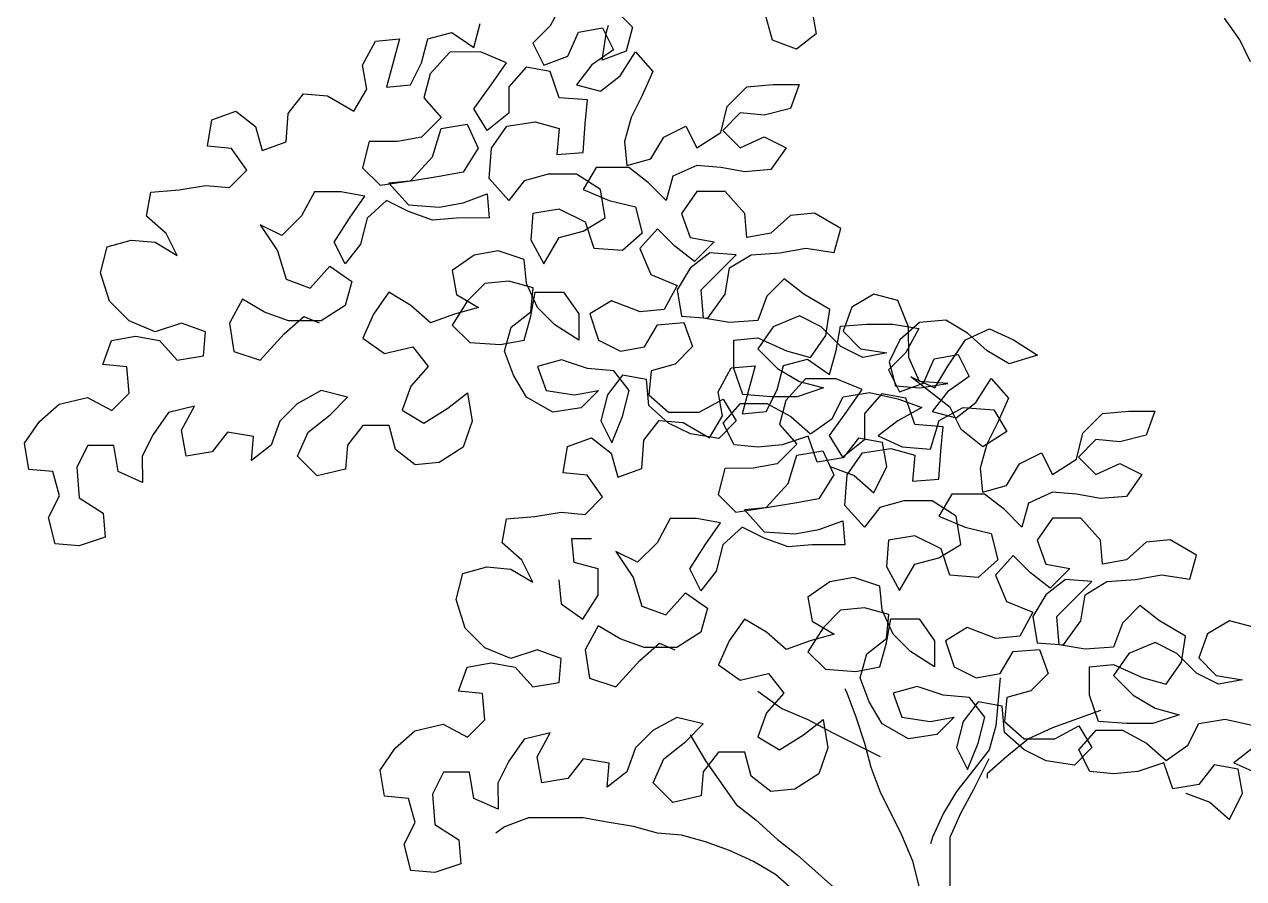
# Model space of a CAD drawing. Header units: millimetres. Extents: x 2810.5 to 2848.4, y 1624.4 to 1676.1.
# Drawn here: x 2840.074 to 2841.892, y 1640.386 to 1641.66 of the extents above; entities that cross this region are included whole.
import ezdxf

# ---------------------------------------------------------------- set-up
doc = ezdxf.new("R2010")
doc.units = ezdxf.units.MM
doc.layers.add('VERDE_ALBERI', color=104, linetype='Continuous')

msp = doc.modelspace()

# ---------------------------------------------------------------- linework, layer by layer
at = {"layer": 'VERDE_ALBERI'}
for p, q in [((2840.8776, 1641.6934), (2840.8581, 1641.6575)), ((2840.9549, 1641.6812), (2840.981, 1641.6552)), ((2841.2481, 1641.6815), (2841.2546, 1641.6457)), ((2840.7441, 1641.6249), (2840.7538, 1641.6607)), ((2840.8581, 1641.6575), (2840.832, 1641.6315)), ((2840.9419, 1641.6486), (2840.9452, 1641.6584)), ((2840.981, 1641.6552), (2840.9713, 1641.6194)), ((2841.1895, 1641.6358), (2841.1797, 1641.6717)), ((2841.8865, 1641.6365), (2841.8636, 1641.669)), ((2840.5975, 1641.6345), (2840.6334, 1641.6378)), ((2840.6334, 1641.6378), (2840.6139, 1641.5661)), ((2840.666, 1641.602), (2840.6757, 1641.6378)), ((2840.6757, 1641.6378), (2840.7115, 1641.6476)), ((2840.7115, 1641.6476), (2840.7441, 1641.6249)), ((2840.8842, 1641.612), (2840.9004, 1641.6478)), ((2840.9004, 1641.6478), (2840.9362, 1641.6544)), ((2840.9355, 1641.6063), (2840.9419, 1641.6486)), ((2840.9362, 1641.6544), (2840.9526, 1641.6218)), ((2841.2546, 1641.6457), (2841.2253, 1641.6228)), ((2840.578, 1641.5987), (2840.5975, 1641.6345)), ((2840.832, 1641.6315), (2840.8484, 1641.5989)), ((2840.9526, 1641.6218), (2840.92, 1641.599)), ((2840.9713, 1641.6194), (2840.9355, 1641.6063)), ((2841.2253, 1641.6228), (2841.1895, 1641.6358)), ((2841.9028, 1641.6039), (2841.8865, 1641.6365)), ((2840.6497, 1641.5694), (2840.666, 1641.602)), ((2840.7083, 1641.6183), (2840.679, 1641.5857)), ((2840.7539, 1641.6184), (2840.7083, 1641.6183)), ((2840.793, 1641.6021), (2840.7539, 1641.6184)), ((2840.7702, 1641.5695), (2840.793, 1641.6021)), ((2840.8484, 1641.5989), (2840.8842, 1641.612)), ((2840.9624, 1641.5827), (2840.9851, 1641.6186)), ((2840.9851, 1641.6186), (2841.0112, 1641.5893)), ((2840.5846, 1641.5628), (2840.578, 1641.5987)), ((2840.679, 1641.5857), (2840.6693, 1641.5499)), ((2840.8223, 1641.5956), (2840.7963, 1641.5663)), ((2840.8581, 1641.5891), (2840.8223, 1641.5956)), ((2840.8712, 1641.5501), (2840.8581, 1641.5891)), ((2840.92, 1641.599), (2840.8972, 1641.5696)), ((2840.9331, 1641.5599), (2840.9624, 1641.5827)), ((2841.0112, 1641.5893), (2840.995, 1641.5534)), ((2840.6139, 1641.5661), (2840.6497, 1641.5694)), ((2840.7442, 1641.5337), (2840.7702, 1641.5695)), ((2840.7963, 1641.5663), (2840.7963, 1641.5272)), ((2840.8972, 1641.5696), (2840.9331, 1641.5599)), ((2841.122, 1641.5373), (2841.1513, 1641.5666)), ((2841.1513, 1641.5666), (2841.1904, 1641.5699)), ((2841.1904, 1641.5699), (2841.2294, 1641.5699)), ((2841.2294, 1641.5699), (2841.2164, 1641.5341)), ((2840.4674, 1641.5269), (2840.4901, 1641.5562)), ((2840.4901, 1641.5562), (2840.526, 1641.553)), ((2840.526, 1641.553), (2840.5651, 1641.5303)), ((2840.5651, 1641.5303), (2840.5846, 1641.5628)), ((2840.6693, 1641.5499), (2840.6954, 1641.5206)), ((2840.9135, 1641.5469), (2840.8712, 1641.5501)), ((2840.9103, 1641.511), (2840.9135, 1641.5469)), ((2840.995, 1641.5534), (2840.9787, 1641.5209)), ((2840.3534, 1641.517), (2840.3892, 1641.5301)), ((2840.3892, 1641.5301), (2840.4185, 1641.5073)), ((2840.7638, 1641.5011), (2840.7442, 1641.5337)), ((2841.1123, 1641.4982), (2841.122, 1641.5373)), ((2841.2164, 1641.5341), (2841.1774, 1641.5243)), ((2840.3469, 1641.4779), (2840.3534, 1641.517)), ((2840.4641, 1641.4846), (2840.4674, 1641.5269)), ((2840.6954, 1641.5206), (2840.6661, 1641.4913)), ((2840.6954, 1641.5043), (2840.7344, 1641.5109)), ((2840.7344, 1641.5109), (2840.7508, 1641.4751)), ((2840.7963, 1641.5272), (2840.7638, 1641.5011)), ((2840.7931, 1641.5077), (2840.8354, 1641.5142)), ((2840.8354, 1641.5142), (2840.8712, 1641.5045)), ((2840.9071, 1641.4687), (2840.9103, 1641.511)), ((2840.9787, 1641.5209), (2840.969, 1641.485)), ((2841.1415, 1641.5275), (2841.1155, 1641.5014)), ((2841.1774, 1641.5243), (2841.1415, 1641.5275)), ((2840.4185, 1641.5073), (2840.4283, 1641.4715)), ((2840.6824, 1641.462), (2840.6954, 1641.5043)), ((2840.7703, 1641.4751), (2840.7931, 1641.5077)), ((2840.8712, 1641.5045), (2840.868, 1641.4654)), ((2841.0081, 1641.459), (2841.0276, 1641.4916)), ((2841.0276, 1641.4916), (2841.0601, 1641.5079)), ((2841.0601, 1641.5079), (2841.0765, 1641.4754)), ((2841.0765, 1641.4754), (2841.1123, 1641.4982)), ((2841.1155, 1641.5014), (2841.1416, 1641.4754)), ((2841.1416, 1641.4754), (2841.1774, 1641.4917)), ((2841.1774, 1641.4917), (2841.21, 1641.4755)), ((2840.3827, 1641.4747), (2840.3469, 1641.4779)), ((2840.4056, 1641.4422), (2840.3827, 1641.4747)), ((2840.4283, 1641.4715), (2840.4641, 1641.4846)), ((2840.5879, 1641.4847), (2840.5782, 1641.4456)), ((2840.6302, 1641.4847), (2840.5879, 1641.4847)), ((2840.6661, 1641.4913), (2840.6302, 1641.4847)), ((2840.7508, 1641.4751), (2840.728, 1641.4392)), ((2840.7671, 1641.4295), (2840.7703, 1641.4751)), ((2840.969, 1641.485), (2840.9723, 1641.4492)), ((2841.21, 1641.4755), (2841.1872, 1641.4429)), ((2840.6498, 1641.4261), (2840.6824, 1641.462)), ((2840.868, 1641.4654), (2840.9071, 1641.4687)), ((2840.9723, 1641.4492), (2841.0081, 1641.459)), ((2840.3795, 1641.4161), (2840.4056, 1641.4422)), ((2840.5782, 1641.4456), (2840.6043, 1641.4196)), ((2840.728, 1641.4392), (2840.6922, 1641.4327)), ((2840.9267, 1641.4459), (2840.9071, 1641.4133)), ((2840.9755, 1641.4459), (2840.9267, 1641.4459)), ((2841.0048, 1641.4232), (2840.9755, 1641.4459)), ((2841.0765, 1641.4493), (2841.0407, 1641.433)), ((2841.1123, 1641.4461), (2841.0765, 1641.4493)), ((2841.1481, 1641.4396), (2841.1123, 1641.4461)), ((2841.1872, 1641.4429), (2841.1481, 1641.4396)), ((2840.3046, 1641.4128), (2840.3437, 1641.4193)), ((2840.3437, 1641.4193), (2840.3795, 1641.4161)), ((2840.6043, 1641.4196), (2840.6498, 1641.4261)), ((2840.6531, 1641.4261), (2840.6173, 1641.4228)), ((2840.6173, 1641.4228), (2840.6466, 1641.3903)), ((2840.6922, 1641.4327), (2840.6531, 1641.4261)), ((2840.7964, 1641.3969), (2840.7671, 1641.4295)), ((2840.8192, 1641.4263), (2840.7964, 1641.3969)), ((2840.855, 1641.4361), (2840.8192, 1641.4263)), ((2840.8974, 1641.4361), (2840.855, 1641.4361)), ((2840.9332, 1641.4133), (2840.8974, 1641.4361)), ((2841.0309, 1641.3971), (2841.0048, 1641.4232)), ((2841.0407, 1641.433), (2841.0309, 1641.3971)), ((2840.2558, 1641.3736), (2840.2623, 1641.4095)), ((2840.2623, 1641.4095), (2840.3046, 1641.4128)), ((2840.5066, 1641.4097), (2840.487, 1641.3739)), ((2840.5456, 1641.4097), (2840.5066, 1641.4097)), ((2840.5815, 1641.4032), (2840.5456, 1641.4097)), ((2840.5587, 1641.3707), (2840.5815, 1641.4032)), ((2840.728, 1641.3936), (2840.7639, 1641.4067)), ((2840.7639, 1641.4067), (2840.7671, 1641.3709)), ((2840.9071, 1641.4133), (2840.9462, 1641.3971)), ((2840.9398, 1641.371), (2840.9332, 1641.4133)), ((2841.0765, 1641.4102), (2841.0537, 1641.3776)), ((2841.1189, 1641.4103), (2841.0765, 1641.4102)), ((2841.1482, 1641.3777), (2841.1189, 1641.4103)), ((2840.614, 1641.3968), (2840.5848, 1641.3707)), ((2840.6466, 1641.3805), (2840.614, 1641.3968)), ((2840.6466, 1641.3903), (2840.6922, 1641.3871)), ((2840.6922, 1641.3871), (2840.728, 1641.3936)), ((2840.8714, 1641.384), (2840.8323, 1641.3774)), ((2840.9105, 1641.3645), (2840.8714, 1641.384)), ((2840.9462, 1641.3971), (2840.9853, 1641.3873)), ((2840.9853, 1641.3873), (2840.9951, 1641.3483)), ((2840.2851, 1641.3476), (2840.2558, 1641.3736)), ((2840.487, 1641.3739), (2840.4578, 1641.3445)), ((2840.5359, 1641.3348), (2840.5587, 1641.3707)), ((2840.5848, 1641.3707), (2840.575, 1641.3316)), ((2840.6825, 1641.3675), (2840.6466, 1641.3805)), ((2840.7183, 1641.3708), (2840.6825, 1641.3675)), ((2840.7671, 1641.3709), (2840.7183, 1641.3708)), ((2840.8323, 1641.3774), (2840.8291, 1641.3383)), ((2840.9072, 1641.3514), (2840.9398, 1641.371)), ((2840.9235, 1641.3254), (2840.9105, 1641.3645)), ((2841.0537, 1641.3776), (2841.0668, 1641.3418)), ((2841.1515, 1641.3419), (2841.1482, 1641.3777)), ((2841.2166, 1641.3745), (2841.1873, 1641.3484)), ((2841.2524, 1641.3778), (2841.2166, 1641.3745)), ((2841.2915, 1641.355), (2841.2524, 1641.3778)), ((2840.3015, 1641.3151), (2840.2851, 1641.3476)), ((2840.4578, 1641.3445), (2840.4252, 1641.3608)), ((2840.4252, 1641.3608), (2840.4513, 1641.3217)), ((2840.8714, 1641.3416), (2840.9072, 1641.3514)), ((2840.9951, 1641.3483), (2840.9659, 1641.3222)), ((2841.0179, 1641.3548), (2840.9919, 1641.3255)), ((2841.044, 1641.3288), (2841.0179, 1641.3548)), ((2841.1873, 1641.3484), (2841.1515, 1641.3419)), ((2841.2818, 1641.3192), (2841.2915, 1641.355)), ((2840.1875, 1641.2889), (2840.1972, 1641.328)), ((2840.1972, 1641.328), (2840.233, 1641.3378)), ((2840.233, 1641.3378), (2840.2689, 1641.3346)), ((2840.2689, 1641.3346), (2840.3015, 1641.3151)), ((2840.5523, 1641.3023), (2840.5359, 1641.3348)), ((2840.575, 1641.3316), (2840.5523, 1641.3023)), ((2840.8291, 1641.3383), (2840.8486, 1641.3025)), ((2840.8486, 1641.3025), (2840.8714, 1641.3416)), ((2841.0733, 1641.306), (2841.044, 1641.3288)), ((2841.0668, 1641.3418), (2841.1026, 1641.3353)), ((2841.1026, 1641.3353), (2841.0733, 1641.306)), ((2840.4513, 1641.3217), (2840.4643, 1641.2794)), ((2840.7444, 1641.3155), (2840.7118, 1641.2926)), ((2840.7802, 1641.322), (2840.7444, 1641.3155)), ((2840.8193, 1641.309), (2840.7802, 1641.322)), ((2840.9659, 1641.3222), (2840.9235, 1641.3254)), ((2840.9919, 1641.3255), (2841.0082, 1641.2864)), ((2841.0961, 1641.319), (2841.0668, 1641.2962)), ((2841.0832, 1641.2637), (2841.1352, 1641.3158)), ((2841.1352, 1641.3158), (2841.0961, 1641.319)), ((2841.1255, 1641.2963), (2841.158, 1641.3158)), ((2841.158, 1641.3158), (2841.2004, 1641.3191)), ((2841.2004, 1641.3191), (2841.2394, 1641.3257)), ((2841.2394, 1641.3257), (2841.2818, 1641.3192)), ((2840.5002, 1641.2664), (2840.5295, 1641.299)), ((2840.5295, 1641.299), (2840.562, 1641.2762)), ((2840.7118, 1641.2926), (2840.7184, 1641.2568)), ((2840.8226, 1641.2732), (2840.8193, 1641.309)), ((2841.0668, 1641.2962), (2841.0473, 1641.2636)), ((2841.119, 1641.2572), (2841.1255, 1641.2963)), ((2840.2006, 1641.2466), (2840.1875, 1641.2889)), ((2840.4643, 1641.2794), (2840.5002, 1641.2664)), ((2840.562, 1641.2762), (2840.5523, 1641.2404)), ((2840.7965, 1641.2764), (2840.7607, 1641.2731)), ((2840.8324, 1641.2667), (2840.7965, 1641.2764)), ((2840.8389, 1641.2374), (2840.8226, 1641.2732)), ((2841.0082, 1641.2864), (2841.0473, 1641.2701)), ((2841.2069, 1641.2801), (2841.1809, 1641.254)), ((2841.2362, 1641.2573), (2841.2069, 1641.2801)), ((2840.6174, 1641.26), (2840.5947, 1641.2274)), ((2840.65, 1641.2405), (2840.6174, 1641.26)), ((2840.7184, 1641.2568), (2840.751, 1641.2373)), ((2840.7607, 1641.2731), (2840.7347, 1641.2471)), ((2840.8292, 1641.2309), (2840.8324, 1641.2667)), ((2840.8292, 1641.2243), (2840.8356, 1641.2602)), ((2840.8356, 1641.2602), (2840.878, 1641.2602)), ((2840.878, 1641.2602), (2840.9008, 1641.2277)), ((2841.0473, 1641.2701), (2841.0278, 1641.2343)), ((2841.0473, 1641.2636), (2841.0539, 1641.2246)), ((2841.0865, 1641.2213), (2841.0832, 1641.2637)), ((2841.093, 1641.2213), (2841.119, 1641.2572)), ((2841.2753, 1641.2345), (2841.2362, 1641.2573)), ((2841.3405, 1641.2574), (2841.3079, 1641.2378)), ((2841.3763, 1641.2476), (2841.3405, 1641.2574)), ((2840.2299, 1641.2173), (2840.2006, 1641.2466)), ((2840.3992, 1641.25), (2840.3797, 1641.2142)), ((2840.4318, 1641.2305), (2840.3992, 1641.25)), ((2840.5523, 1641.2404), (2840.5165, 1641.2175)), ((2840.6793, 1641.2144), (2840.65, 1641.2405)), ((2840.7347, 1641.2471), (2840.7119, 1641.2112)), ((2840.751, 1641.2373), (2840.7152, 1641.2275)), ((2840.865, 1641.2114), (2840.8389, 1641.2374)), ((2840.9496, 1641.2473), (2840.9171, 1641.2277)), ((2840.992, 1641.231), (2840.9496, 1641.2473)), ((2841.1809, 1641.254), (2841.1679, 1641.2181)), ((2841.3079, 1641.2378), (2841.2949, 1641.202)), ((2841.3926, 1641.2086), (2841.3763, 1641.2476)), ((2840.4676, 1641.2175), (2840.4318, 1641.2305)), ((2840.4612, 1641.198), (2840.4904, 1641.224)), ((2840.4904, 1641.224), (2840.5132, 1641.2143)), ((2840.5947, 1641.2274), (2840.5784, 1641.1915)), ((2840.7152, 1641.2275), (2840.6793, 1641.2144)), ((2840.7999, 1641.208), (2840.8292, 1641.2309)), ((2840.8194, 1641.1885), (2840.8292, 1641.2243)), ((2840.9008, 1641.2277), (2840.9008, 1641.1886)), ((2840.9171, 1641.2277), (2840.9302, 1641.1886)), ((2841.0278, 1641.2343), (2840.992, 1641.231)), ((2841.0539, 1641.2246), (2841.093, 1641.2213)), ((2841.1255, 1641.2148), (2841.0865, 1641.2213)), ((2841.2298, 1641.2247), (2841.1907, 1641.2084)), ((2841.2623, 1641.2085), (2841.2298, 1641.2247)), ((2841.2689, 1641.1954), (2841.2753, 1641.2345)), ((2840.269, 1641.201), (2840.2299, 1641.2173)), ((2840.3081, 1641.2141), (2840.269, 1641.201)), ((2840.3439, 1641.2011), (2840.3081, 1641.2141)), ((2840.3407, 1641.1653), (2840.3439, 1641.2011)), ((2840.3797, 1641.2142), (2840.3863, 1641.1718)), ((2840.5165, 1641.2175), (2840.4676, 1641.2175)), ((2840.7119, 1641.2112), (2840.738, 1641.1852)), ((2840.7901, 1641.1722), (2840.7999, 1641.208)), ((2840.9008, 1641.1886), (2840.865, 1641.2114)), ((2840.9986, 1641.1789), (2841.0181, 1641.2115)), ((2841.0181, 1641.2115), (2841.0571, 1641.2148)), ((2841.0571, 1641.2148), (2841.0702, 1641.179)), ((2841.1679, 1641.2181), (2841.1255, 1641.2148)), ((2841.1907, 1641.2084), (2841.1679, 1641.1758)), ((2841.2917, 1641.1792), (2841.2623, 1641.2085)), ((2841.2844, 1641.1734), (2841.2908, 1641.2093)), ((2841.2908, 1641.2093), (2841.3299, 1641.2126)), ((2841.2949, 1641.202), (2841.321, 1641.1759)), ((2841.3299, 1641.2126), (2841.369, 1641.2126)), ((2841.369, 1641.2126), (2841.4081, 1641.2061)), ((2841.4089, 1641.2151), (2841.3796, 1641.189)), ((2841.4081, 1641.2061), (2841.3886, 1641.1703)), ((2841.3927, 1641.163), (2841.3926, 1641.2086)), ((2841.448, 1641.2184), (2841.4089, 1641.2151)), ((2841.4806, 1641.1989), (2841.448, 1641.2184)), ((2841.4773, 1641.1891), (2841.5131, 1641.2054)), ((2841.5131, 1641.2054), (2841.549, 1641.1892)), ((2840.1909, 1641.1521), (2840.2039, 1641.1879)), ((2840.2039, 1641.1879), (2840.2397, 1641.1945)), ((2840.2397, 1641.1945), (2840.2755, 1641.188)), ((2840.2755, 1641.188), (2840.3016, 1641.1587)), ((2840.4254, 1641.1588), (2840.4612, 1641.198)), ((2840.5784, 1641.1915), (2840.611, 1641.1688)), ((2840.738, 1641.1852), (2840.7836, 1641.182)), ((2840.7836, 1641.182), (2840.8194, 1641.1885)), ((2840.9302, 1641.1886), (2840.9627, 1641.1724)), ((2841.1321, 1641.1888), (2841.1679, 1641.1921)), ((2841.1321, 1641.1465), (2841.1321, 1641.1888)), ((2841.1679, 1641.1921), (2841.2103, 1641.1726)), ((2841.2461, 1641.1628), (2841.2689, 1641.1954)), ((2841.3796, 1641.189), (2841.3634, 1641.1564)), ((2841.4513, 1641.15), (2841.4773, 1641.1891)), ((2841.5099, 1641.1729), (2841.4806, 1641.1989)), ((2841.549, 1641.1892), (2841.5848, 1641.1664)), ((2840.3016, 1641.1587), (2840.3407, 1641.1653)), ((2840.3863, 1641.1718), (2840.4254, 1641.1588)), ((2840.611, 1641.1688), (2840.6533, 1641.1786)), ((2840.6533, 1641.1786), (2840.6762, 1641.1493)), ((2840.8032, 1641.1364), (2840.7901, 1641.1722)), ((2840.9627, 1641.1724), (2840.9986, 1641.1789)), ((2841.0702, 1641.179), (2841.0442, 1641.1529)), ((2841.1679, 1641.1758), (2841.1973, 1641.1465)), ((2841.2103, 1641.1726), (2841.2461, 1641.1628)), ((2841.2746, 1641.1376), (2841.2844, 1641.1734)), ((2841.3243, 1641.1629), (2841.2917, 1641.1792)), ((2841.321, 1641.1759), (2841.3601, 1641.1695)), ((2841.3601, 1641.1695), (2841.3243, 1641.1629)), ((2841.3886, 1641.1703), (2841.3625, 1641.1442)), ((2841.4309, 1641.1606), (2841.4667, 1641.1671)), ((2841.4667, 1641.1671), (2841.4831, 1641.1345)), ((2841.5425, 1641.1533), (2841.5099, 1641.1729)), ((2841.5848, 1641.1664), (2841.5425, 1641.1533)), ((2840.2267, 1641.1489), (2840.1909, 1641.1521)), ((2840.23, 1641.1098), (2840.2267, 1641.1489)), ((2840.6762, 1641.1493), (2840.6501, 1641.12)), ((2840.8748, 1641.1593), (2840.839, 1641.1494)), ((2840.839, 1641.1494), (2840.8521, 1641.1136)), ((2840.9139, 1641.1463), (2840.8748, 1641.1593)), ((2840.953, 1641.143), (2840.9139, 1641.1463)), ((2841.0442, 1641.1529), (2841.0084, 1641.1431)), ((2841.1085, 1641.1114), (2841.128, 1641.1472)), ((2841.128, 1641.1472), (2841.1639, 1641.1505)), ((2841.1452, 1641.1074), (2841.1321, 1641.1465)), ((2841.1639, 1641.1505), (2841.1444, 1641.0789)), ((2841.1965, 1641.1147), (2841.2062, 1641.1506)), ((2841.1973, 1641.1465), (2841.2298, 1641.127)), ((2841.2062, 1641.1506), (2841.242, 1641.1604)), ((2841.242, 1641.1604), (2841.2746, 1641.1376)), ((2841.3634, 1641.1564), (2841.3732, 1641.1206)), ((2841.409, 1641.1272), (2841.3927, 1641.163)), ((2841.4147, 1641.1247), (2841.4309, 1641.1606)), ((2841.4318, 1641.1174), (2841.4513, 1641.15)), ((2840.8228, 1641.1038), (2840.8032, 1641.1364)), ((2840.966, 1641.1365), (2840.9433, 1641.1072)), ((2840.9758, 1641.1137), (2840.953, 1641.143)), ((2841.0019, 1641.1301), (2840.966, 1641.1365)), ((2841.0052, 1641.091), (2841.0019, 1641.1301)), ((2841.0084, 1641.1431), (2841.0051, 1641.1073)), ((2841.2388, 1641.1311), (2841.2095, 1641.0985)), ((2841.2844, 1641.1311), (2841.2388, 1641.1311)), ((2841.3235, 1641.1149), (2841.2844, 1641.1311)), ((2841.3625, 1641.1442), (2841.3789, 1641.1117)), ((2841.4546, 1641.0881), (2841.3959, 1641.1337)), ((2841.3959, 1641.1337), (2841.4318, 1641.1174)), ((2841.4831, 1641.1345), (2841.4505, 1641.1117)), ((2841.4929, 1641.0955), (2841.5156, 1641.1313)), ((2841.5156, 1641.1313), (2841.5417, 1641.102)), ((2840.204, 1641.0837), (2840.23, 1641.1098)), ((2840.5166, 1641.1133), (2840.4808, 1641.0938)), ((2840.5557, 1641.1036), (2840.5166, 1641.1133)), ((2840.6501, 1641.12), (2840.6371, 1641.0841)), ((2840.7055, 1641.0874), (2840.7348, 1641.1103)), ((2840.7348, 1641.1103), (2840.7414, 1641.0679)), ((2840.8521, 1641.1136), (2840.8944, 1641.1072)), ((2840.8944, 1641.1072), (2840.9302, 1641.1137)), ((2840.9302, 1641.1137), (2840.9042, 1641.0876)), ((2840.9661, 1641.0747), (2840.9758, 1641.1137)), ((2841.1151, 1641.0756), (2841.1085, 1641.1114)), ((2841.1802, 1641.0822), (2841.1965, 1641.1147)), ((2841.2657, 1641.1173), (2841.2266, 1641.1042)), ((2841.2298, 1641.127), (2841.2657, 1641.1173)), ((2841.295, 1641.1043), (2841.3341, 1641.1108)), ((2841.3007, 1641.0823), (2841.3235, 1641.1149)), ((2841.3341, 1641.1108), (2841.3764, 1641.1011)), ((2841.3732, 1641.1206), (2841.409, 1641.1174)), ((2841.3789, 1641.1117), (2841.4147, 1641.1247)), ((2841.4513, 1641.124), (2841.409, 1641.1272)), ((2841.409, 1641.1174), (2841.4513, 1641.124)), ((2841.4505, 1641.1117), (2841.4277, 1641.0824)), ((2840.0965, 1641.0673), (2840.1258, 1641.0934)), ((2840.1258, 1641.0934), (2840.1681, 1641.1032)), ((2840.1681, 1641.1032), (2840.204, 1641.0837)), ((2840.4808, 1641.0938), (2840.4548, 1641.0677)), ((2840.5297, 1641.0775), (2840.5557, 1641.1036)), ((2840.8619, 1641.0811), (2840.8228, 1641.1038)), ((2840.9433, 1641.1072), (2840.9335, 1641.0681)), ((2841.0051, 1641.1073), (2841.0345, 1641.0812)), ((2841.0801, 1641.0813), (2841.1159, 1641.1008)), ((2841.1159, 1641.1008), (2841.1354, 1641.0683)), ((2841.1159, 1641.065), (2841.1419, 1641.0944)), ((2841.1419, 1641.0944), (2841.181, 1641.0944)), ((2841.1875, 1641.1042), (2841.1452, 1641.1074)), ((2841.181, 1641.0944), (2841.2169, 1641.0749)), ((2841.2266, 1641.1042), (2841.1875, 1641.1042)), ((2841.2095, 1641.0985), (2841.1998, 1641.0626)), ((2841.2787, 1641.0717), (2841.295, 1641.1043)), ((2841.3528, 1641.1084), (2841.3268, 1641.079)), ((2841.3886, 1641.1019), (2841.3528, 1641.1084)), ((2841.3764, 1641.1011), (2841.4123, 1641.0881)), ((2841.4017, 1641.0628), (2841.3886, 1641.1019)), ((2841.4636, 1641.0726), (2841.4929, 1641.0955)), ((2841.5417, 1641.102), (2841.5255, 1641.0662)), ((2840.2886, 1641.0805), (2840.2659, 1641.048)), ((2840.3277, 1641.0904), (2840.2886, 1641.0805)), ((2840.3082, 1641.0545), (2840.3277, 1641.0904)), ((2840.4971, 1641.0514), (2840.5297, 1641.0775)), ((2840.6371, 1641.0841), (2840.6697, 1641.0646)), ((2840.6697, 1641.0646), (2840.7055, 1641.0874)), ((2840.9042, 1641.0876), (2840.8619, 1641.0811)), ((2840.9498, 1641.0356), (2840.9661, 1641.0747)), ((2841.0345, 1641.0649), (2841.0052, 1641.091)), ((2841.0345, 1641.0812), (2841.0801, 1641.0813)), ((2841.0956, 1641.043), (2841.1151, 1641.0756)), ((2841.1444, 1641.0789), (2841.1802, 1641.0822)), ((2841.2169, 1641.0749), (2841.2462, 1641.0489)), ((2841.2747, 1641.0464), (2841.3007, 1641.0823)), ((2841.3268, 1641.079), (2841.3268, 1641.04)), ((2841.4123, 1641.0881), (2841.3765, 1641.0685)), ((2841.4277, 1641.0824), (2841.4636, 1641.0726)), ((2841.4383, 1641.0686), (2841.4741, 1641.0881)), ((2841.4709, 1641.0556), (2841.4546, 1641.0881)), ((2841.4741, 1641.0881), (2841.5197, 1641.0849)), ((2841.5197, 1641.0849), (2841.5393, 1641.0524)), ((2841.6525, 1641.05), (2841.6818, 1641.0794)), ((2841.6818, 1641.0794), (2841.7209, 1641.0827)), ((2841.7209, 1641.0827), (2841.7599, 1641.0827)), ((2841.7599, 1641.0827), (2841.7469, 1641.0469)), ((2840.0737, 1641.0348), (2840.0965, 1641.0673)), ((2840.4548, 1641.0677), (2840.4418, 1641.0318)), ((2840.5785, 1641.0613), (2840.5558, 1641.0319)), ((2840.6176, 1641.0613), (2840.5785, 1641.0613)), ((2840.6274, 1641.0255), (2840.6176, 1641.0613)), ((2840.7414, 1641.0679), (2840.7284, 1641.0288)), ((2840.9335, 1641.0681), (2840.9498, 1641.0356)), ((2840.9979, 1641.0397), (2841.0206, 1641.069)), ((2841.0206, 1641.069), (2841.0565, 1641.0658)), ((2841.0671, 1641.0487), (2841.0345, 1641.0649)), ((2841.0565, 1641.0658), (2841.0956, 1641.043)), ((2841.1354, 1641.0683), (2841.1094, 1641.0422)), ((2841.1322, 1641.0325), (2841.1159, 1641.065)), ((2841.1998, 1641.0626), (2841.2259, 1641.0333)), ((2841.2462, 1641.0489), (2841.2787, 1641.0717)), ((2841.3765, 1641.0685), (2841.3472, 1641.0457)), ((2841.444, 1641.0596), (2841.4017, 1641.0628)), ((2841.4254, 1641.0262), (2841.4383, 1641.0686)), ((2841.4408, 1641.0238), (2841.444, 1641.0596)), ((2841.5035, 1641.0296), (2841.4709, 1641.0556)), ((2841.5255, 1641.0662), (2841.5092, 1641.0336)), ((2840.2659, 1641.048), (2840.2496, 1641.0154)), ((2840.3148, 1641.0154), (2840.3082, 1641.0545)), ((2840.3766, 1641.0513), (2840.3538, 1641.022)), ((2840.4157, 1641.0448), (2840.3766, 1641.0513)), ((2840.4125, 1641.009), (2840.4157, 1641.0448)), ((2840.4809, 1641.0156), (2840.4971, 1641.0514)), ((2840.8839, 1641.0298), (2840.9197, 1641.0428)), ((2840.9197, 1641.0428), (2840.949, 1641.0201)), ((2840.9947, 1640.9973), (2840.9979, 1641.0397)), ((2841.1094, 1641.0422), (2841.0671, 1641.0487)), ((2841.2429, 1641.0456), (2841.2039, 1641.0325)), ((2841.256, 1641.0065), (2841.2429, 1641.0456)), ((2841.2943, 1641.0139), (2841.2747, 1641.0464)), ((2841.3268, 1641.04), (2841.2943, 1641.0139)), ((2841.3179, 1641.0424), (2841.2951, 1641.0131)), ((2841.3537, 1641.0359), (2841.3179, 1641.0424)), ((2841.3472, 1641.0457), (2841.383, 1641.0294)), ((2841.5393, 1641.0524), (2841.5035, 1641.0296)), ((2841.6428, 1641.0109), (2841.6525, 1641.05)), ((2841.672, 1641.0403), (2841.646, 1641.0142)), ((2841.7079, 1641.037), (2841.672, 1641.0403)), ((2841.7469, 1641.0469), (2841.7079, 1641.037)), ((2840.0803, 1640.9957), (2840.0737, 1641.0348)), ((2840.1682, 1641.0316), (2840.1519, 1640.999)), ((2840.2073, 1641.0316), (2840.1682, 1641.0316)), ((2840.2138, 1640.9925), (2840.2073, 1641.0316)), ((2840.3538, 1641.022), (2840.3148, 1641.0154)), ((2840.4418, 1641.0318), (2840.4125, 1641.009)), ((2840.5558, 1641.0319), (2840.5525, 1640.9961)), ((2840.6567, 1641.0027), (2840.6274, 1641.0255)), ((2840.7284, 1641.0288), (2840.6926, 1641.006)), ((2840.8774, 1640.9907), (2840.8839, 1641.0298)), ((2840.949, 1641.0201), (2840.9588, 1640.9842)), ((2841.1681, 1641.0292), (2841.1322, 1641.0325)), ((2841.2039, 1641.0325), (2841.1681, 1641.0292)), ((2841.2259, 1641.0333), (2841.1966, 1641.004)), ((2841.2259, 1641.0171), (2841.2649, 1641.0236)), ((2841.2649, 1641.0236), (2841.2813, 1640.9878)), ((2841.3008, 1640.9878), (2841.3236, 1641.0204)), ((2841.3236, 1641.0204), (2841.3659, 1641.027)), ((2841.3602, 1641.0001), (2841.3537, 1641.0359)), ((2841.3659, 1641.027), (2841.4017, 1641.0172)), ((2841.383, 1641.0294), (2841.4254, 1641.0262)), ((2841.4376, 1640.9814), (2841.4408, 1641.0238)), ((2841.5092, 1641.0336), (2841.4995, 1640.9978)), ((2841.5581, 1641.0043), (2841.5906, 1641.0207)), ((2841.5906, 1641.0207), (2841.607, 1640.9881)), ((2840.2496, 1641.0154), (2840.2497, 1640.9763)), ((2840.5102, 1640.9863), (2840.4809, 1641.0156)), ((2840.6926, 1641.006), (2840.6567, 1641.0027)), ((2841.1966, 1641.004), (2841.1608, 1640.9975)), ((2841.2129, 1640.9747), (2841.2259, 1641.0171)), ((2841.2951, 1641.0131), (2841.256, 1641.0065)), ((2841.4017, 1641.0172), (2841.3985, 1640.9781)), ((2841.5386, 1640.9718), (2841.5581, 1641.0043)), ((2841.607, 1640.9881), (2841.6428, 1641.0109)), ((2841.646, 1641.0142), (2841.6721, 1640.9882)), ((2841.6721, 1640.9882), (2841.7079, 1641.0045)), ((2841.7079, 1641.0045), (2841.7405, 1640.9882)), ((2840.1161, 1640.9925), (2840.0803, 1640.9957)), ((2840.1259, 1640.9566), (2840.1161, 1640.9925)), ((2840.1519, 1640.999), (2840.1552, 1640.9534)), ((2840.2497, 1640.9763), (2840.2138, 1640.9925)), ((2840.5525, 1640.9961), (2840.5102, 1640.9863)), ((2840.9132, 1640.9875), (2840.8774, 1640.9907)), ((2840.9361, 1640.9549), (2840.9132, 1640.9875)), ((2840.9588, 1640.9842), (2840.9947, 1640.9973)), ((2841.1184, 1640.9974), (2841.1087, 1640.9583)), ((2841.1608, 1640.9975), (2841.1184, 1640.9974)), ((2841.2813, 1640.9878), (2841.2585, 1640.952)), ((2841.2756, 1641), (2841.3114, 1640.987)), ((2841.2976, 1640.9422), (2841.3008, 1640.9878)), ((2841.3114, 1640.987), (2841.3407, 1640.961)), ((2841.3407, 1640.961), (2841.3602, 1641.0001)), ((2841.4995, 1640.9978), (2841.5028, 1640.9619)), ((2841.7405, 1640.9882), (2841.7177, 1640.9556)), ((2841.1803, 1640.9389), (2841.2129, 1640.9747)), ((2841.3985, 1640.9781), (2841.4376, 1640.9814)), ((2841.5028, 1640.9619), (2841.5386, 1640.9718)), ((2840.1097, 1640.9241), (2840.1259, 1640.9566)), ((2840.1552, 1640.9534), (2840.1911, 1640.9306)), ((2840.91, 1640.9288), (2840.9361, 1640.9549)), ((2841.1087, 1640.9583), (2841.1348, 1640.9323)), ((2841.2585, 1640.952), (2841.2227, 1640.9454)), ((2841.3855, 1640.9488), (2841.3497, 1640.939)), ((2841.4279, 1640.9489), (2841.3855, 1640.9488)), ((2841.4637, 1640.9261), (2841.4279, 1640.9489)), ((2841.4572, 1640.9587), (2841.4377, 1640.9261)), ((2841.506, 1640.9587), (2841.4572, 1640.9587)), ((2841.5354, 1640.9359), (2841.506, 1640.9587)), ((2841.607, 1640.962), (2841.5712, 1640.9457)), ((2841.6428, 1640.9588), (2841.607, 1640.962)), ((2841.6786, 1640.9523), (2841.6428, 1640.9588)), ((2841.7177, 1640.9556), (2841.6786, 1640.9523)), ((2840.1911, 1640.9306), (2840.1944, 1640.8948)), ((2840.8351, 1640.9255), (2840.8742, 1640.9321)), ((2840.8742, 1640.9321), (2840.91, 1640.9288)), ((2841.1348, 1640.9323), (2841.1803, 1640.9389)), ((2841.1836, 1640.9389), (2841.1478, 1640.9356)), ((2841.1478, 1640.9356), (2841.1771, 1640.903)), ((2841.2227, 1640.9454), (2841.1836, 1640.9389)), ((2841.3269, 1640.9097), (2841.2976, 1640.9422)), ((2841.3497, 1640.939), (2841.3269, 1640.9097)), ((2841.5614, 1640.9099), (2841.5354, 1640.9359)), ((2841.5712, 1640.9457), (2841.5614, 1640.9099)), ((2840.1195, 1640.885), (2840.1097, 1640.9241)), ((2840.7863, 1640.8864), (2840.7928, 1640.9222)), ((2840.7928, 1640.9222), (2840.8351, 1640.9255)), ((2841.0371, 1640.9224), (2841.0175, 1640.8866)), ((2841.0761, 1640.9225), (2841.0371, 1640.9224)), ((2841.112, 1640.916), (2841.0761, 1640.9225)), ((2841.0892, 1640.8834), (2841.112, 1640.916)), ((2841.1445, 1640.9095), (2841.1153, 1640.8834)), ((2841.1771, 1640.8933), (2841.1445, 1640.9095)), ((2841.2585, 1640.9064), (2841.2944, 1640.9194)), ((2841.2944, 1640.9194), (2841.2976, 1640.8836)), ((2841.4377, 1640.9261), (2841.4768, 1640.9098)), ((2841.4703, 1640.8838), (2841.4637, 1640.9261)), ((2841.4768, 1640.9098), (2841.5158, 1640.9001)), ((2841.607, 1640.923), (2841.5842, 1640.8904)), ((2841.6494, 1640.923), (2841.607, 1640.923)), ((2841.6787, 1640.8905), (2841.6494, 1640.923)), ((2840.1944, 1640.8948), (2840.1553, 1640.8818)), ((2840.8938, 1640.8572), (2840.8905, 1640.893)), ((2840.8905, 1640.893), (2840.9198, 1640.893)), ((2841.1771, 1640.903), (2841.2227, 1640.8998)), ((2841.213, 1640.8803), (2841.1771, 1640.8933)), ((2841.2227, 1640.8998), (2841.2585, 1640.9064)), ((2841.4019, 1640.8967), (2841.3628, 1640.8902)), ((2841.441, 1640.8772), (2841.4019, 1640.8967)), ((2841.5158, 1640.9001), (2841.5256, 1640.861)), ((2840.1553, 1640.8818), (2840.1195, 1640.885)), ((2840.8156, 1640.8604), (2840.7863, 1640.8864)), ((2840.9883, 1640.8573), (2840.9557, 1640.8735)), ((2840.9557, 1640.8735), (2840.9818, 1640.8345)), ((2841.0175, 1640.8866), (2840.9883, 1640.8573)), ((2841.0664, 1640.8476), (2841.0892, 1640.8834)), ((2841.1153, 1640.8834), (2841.1055, 1640.8443)), ((2841.2488, 1640.8836), (2841.213, 1640.8803)), ((2841.2976, 1640.8836), (2841.2488, 1640.8836)), ((2841.3628, 1640.8902), (2841.3596, 1640.8511)), ((2841.4377, 1640.8642), (2841.4703, 1640.8838)), ((2841.454, 1640.8381), (2841.441, 1640.8772)), ((2841.5842, 1640.8904), (2841.5973, 1640.8546)), ((2841.682, 1640.8546), (2841.6787, 1640.8905)), ((2841.7471, 1640.8873), (2841.7178, 1640.8612)), ((2841.7829, 1640.8906), (2841.7471, 1640.8873)), ((2841.822, 1640.8678), (2841.7829, 1640.8906)), ((2840.832, 1640.8278), (2840.8156, 1640.8604)), ((2840.9296, 1640.8474), (2840.8938, 1640.8572)), ((2841.4019, 1640.8544), (2841.4377, 1640.8642)), ((2841.5256, 1640.861), (2841.4964, 1640.8349)), ((2841.5484, 1640.8675), (2841.5224, 1640.8382)), ((2841.5745, 1640.8415), (2841.5484, 1640.8675)), ((2841.7178, 1640.8612), (2841.682, 1640.8546)), ((2841.8123, 1640.832), (2841.822, 1640.8678)), ((2840.718, 1640.8016), (2840.7277, 1640.8407)), ((2840.7277, 1640.8407), (2840.7635, 1640.8505)), ((2840.7635, 1640.8505), (2840.7994, 1640.8473)), ((2840.7994, 1640.8473), (2840.832, 1640.8278)), ((2840.9297, 1640.8084), (2840.9296, 1640.8474)), ((2841.0828, 1640.815), (2841.0664, 1640.8476)), ((2841.1055, 1640.8443), (2841.0828, 1640.815)), ((2841.3596, 1640.8511), (2841.3791, 1640.8153)), ((2841.3791, 1640.8153), (2841.4019, 1640.8544)), ((2841.4964, 1640.8349), (2841.454, 1640.8381)), ((2841.5224, 1640.8382), (2841.5387, 1640.7991)), ((2841.6039, 1640.8187), (2841.5745, 1640.8415)), ((2841.5973, 1640.8546), (2841.6331, 1640.8481)), ((2841.6331, 1640.8481), (2841.6039, 1640.8187)), ((2841.7309, 1640.8319), (2841.7699, 1640.8384)), ((2841.7699, 1640.8384), (2841.8123, 1640.832)), ((2840.871, 1640.8311), (2840.8743, 1640.7953)), ((2840.9818, 1640.8345), (2840.9948, 1640.7921)), ((2841.2749, 1640.8282), (2841.2423, 1640.8054)), ((2841.3107, 1640.8348), (2841.2749, 1640.8282)), ((2841.3498, 1640.8218), (2841.3107, 1640.8348)), ((2841.3531, 1640.7859), (2841.3498, 1640.8218)), ((2841.6266, 1640.8318), (2841.5973, 1640.809)), ((2841.6137, 1640.7764), (2841.6657, 1640.8286)), ((2841.6657, 1640.8286), (2841.6266, 1640.8318)), ((2841.656, 1640.809), (2841.6885, 1640.8286)), ((2841.6885, 1640.8286), (2841.7309, 1640.8319)), ((2840.7311, 1640.7593), (2840.718, 1640.8016)), ((2840.9069, 1640.7725), (2840.9297, 1640.8084)), ((2841.0307, 1640.7791), (2841.06, 1640.8117)), ((2841.06, 1640.8117), (2841.0925, 1640.789)), ((2841.2423, 1640.8054), (2841.2489, 1640.7696)), ((2841.5973, 1640.809), (2841.5778, 1640.7764)), ((2841.6495, 1640.7699), (2841.656, 1640.809)), ((2840.8743, 1640.7953), (2840.9069, 1640.7725)), ((2840.9948, 1640.7921), (2841.0307, 1640.7791)), ((2841.0925, 1640.789), (2841.0828, 1640.7531)), ((2841.2912, 1640.7859), (2841.2652, 1640.7598)), ((2841.327, 1640.7892), (2841.2912, 1640.7859)), ((2841.3629, 1640.7794), (2841.327, 1640.7892)), ((2841.3694, 1640.7501), (2841.3531, 1640.7859)), ((2841.5387, 1640.7991), (2841.5778, 1640.7829)), ((2841.5778, 1640.7829), (2841.5583, 1640.747)), ((2841.7374, 1640.7928), (2841.7114, 1640.7667)), ((2841.7667, 1640.77), (2841.7374, 1640.7928)), ((2841.1479, 1640.7727), (2841.1252, 1640.7401)), ((2841.1805, 1640.7532), (2841.1479, 1640.7727)), ((2841.2489, 1640.7696), (2841.2815, 1640.75)), ((2841.3597, 1640.7436), (2841.3629, 1640.7794)), ((2841.3597, 1640.7371), (2841.3661, 1640.7729)), ((2841.3661, 1640.7729), (2841.4085, 1640.773)), ((2841.4085, 1640.773), (2841.4313, 1640.7404)), ((2841.5778, 1640.7764), (2841.5844, 1640.7373)), ((2841.617, 1640.7341), (2841.6137, 1640.7764)), ((2841.6235, 1640.7341), (2841.6495, 1640.7699)), ((2841.7114, 1640.7667), (2841.6984, 1640.7309)), ((2841.8058, 1640.7473), (2841.7667, 1640.77)), ((2841.871, 1640.7701), (2841.8384, 1640.7506)), ((2841.9068, 1640.7604), (2841.871, 1640.7701)), ((2840.7604, 1640.73), (2840.7311, 1640.7593)), ((2840.9297, 1640.7628), (2840.9102, 1640.7269)), ((2840.9623, 1640.7432), (2840.9297, 1640.7628)), ((2841.0828, 1640.7531), (2841.047, 1640.7303)), ((2841.2099, 1640.7272), (2841.1805, 1640.7532)), ((2841.2652, 1640.7598), (2841.2424, 1640.724)), ((2841.2815, 1640.75), (2841.2457, 1640.7402)), ((2841.3955, 1640.7241), (2841.3694, 1640.7501)), ((2841.4801, 1640.76), (2841.4476, 1640.7404)), ((2841.5225, 1640.7438), (2841.4801, 1640.76)), ((2841.5583, 1640.747), (2841.5225, 1640.7438)), ((2841.7994, 1640.7082), (2841.8058, 1640.7473)), ((2841.8384, 1640.7506), (2841.8254, 1640.7147)), ((2840.7995, 1640.7138), (2840.7604, 1640.73)), ((2840.9982, 1640.7302), (2840.9623, 1640.7432)), ((2840.9917, 1640.7107), (2841.0209, 1640.7368)), ((2841.047, 1640.7303), (2840.9982, 1640.7302)), ((2841.0209, 1640.7368), (2841.0438, 1640.727)), ((2841.1252, 1640.7401), (2841.1089, 1640.7043)), ((2841.2457, 1640.7402), (2841.2099, 1640.7272)), ((2841.3304, 1640.7208), (2841.3597, 1640.7436)), ((2841.3499, 1640.7013), (2841.3597, 1640.7371)), ((2841.4313, 1640.7404), (2841.4313, 1640.7013)), ((2841.4476, 1640.7404), (2841.4607, 1640.7014)), ((2841.5844, 1640.7373), (2841.6235, 1640.7341)), ((2841.656, 1640.7276), (2841.617, 1640.7341)), ((2841.6984, 1640.7309), (2841.656, 1640.7276)), ((2841.7603, 1640.7375), (2841.7212, 1640.7211)), ((2841.7928, 1640.7212), (2841.7603, 1640.7375)), ((2840.8386, 1640.7268), (2840.7995, 1640.7138)), ((2840.8744, 1640.7138), (2840.8386, 1640.7268)), ((2840.8712, 1640.678), (2840.8744, 1640.7138)), ((2840.9102, 1640.7269), (2840.9168, 1640.6846)), ((2840.9559, 1640.6716), (2840.9917, 1640.7107)), ((2841.2424, 1640.724), (2841.2685, 1640.6979)), ((2841.3206, 1640.6849), (2841.3304, 1640.7208)), ((2841.4313, 1640.7013), (2841.3955, 1640.7241)), ((2841.5291, 1640.6917), (2841.5486, 1640.7242)), ((2841.5486, 1640.7242), (2841.5877, 1640.7275)), ((2841.5877, 1640.7275), (2841.6007, 1640.6917)), ((2841.7212, 1640.7211), (2841.6984, 1640.6885)), ((2841.8222, 1640.6919), (2841.7928, 1640.7212)), ((2841.8254, 1640.7147), (2841.8515, 1640.6887)), ((2840.7214, 1640.6649), (2840.7344, 1640.7007)), ((2840.7344, 1640.7007), (2840.7702, 1640.7072)), ((2840.7702, 1640.7072), (2840.806, 1640.7008)), ((2840.806, 1640.7008), (2840.8321, 1640.6715)), ((2841.1089, 1640.7043), (2841.1415, 1640.6815)), ((2841.1415, 1640.6815), (2841.1838, 1640.6913)), ((2841.1838, 1640.6913), (2841.2067, 1640.662)), ((2841.2685, 1640.6979), (2841.3141, 1640.6947)), ((2841.3141, 1640.6947), (2841.3499, 1640.7013)), ((2841.4607, 1640.7014), (2841.4932, 1640.6851)), ((2841.4932, 1640.6851), (2841.5291, 1640.6917)), ((2841.6007, 1640.6917), (2841.5747, 1640.6656)), ((2841.6626, 1640.7015), (2841.6984, 1640.7048)), ((2841.6626, 1640.6592), (2841.6626, 1640.7015)), ((2841.6984, 1640.7048), (2841.7408, 1640.6853)), ((2841.7766, 1640.6756), (2841.7994, 1640.7082)), ((2841.8548, 1640.6757), (2841.8222, 1640.6919)), ((2840.8321, 1640.6715), (2840.8712, 1640.678)), ((2840.9168, 1640.6846), (2840.9559, 1640.6716)), ((2841.3337, 1640.6491), (2841.3206, 1640.6849)), ((2841.5291, 1640.6851), (2841.5226, 1640.6135)), ((2841.6984, 1640.6885), (2841.7278, 1640.6593)), ((2841.7408, 1640.6853), (2841.7766, 1640.6756)), ((2841.8515, 1640.6887), (2841.8906, 1640.6822)), ((2841.8906, 1640.6822), (2841.8548, 1640.6757)), ((2840.7572, 1640.6616), (2840.7214, 1640.6649)), ((2840.7605, 1640.6226), (2840.7572, 1640.6616)), ((2841.1676, 1640.6653), (2841.2034, 1640.6392)), ((2841.2067, 1640.662), (2841.1806, 1640.6327)), ((2841.3011, 1640.6621), (2841.2978, 1640.6686)), ((2841.3142, 1640.6263), (2841.3011, 1640.6621)), ((2841.4053, 1640.672), (2841.3695, 1640.6622)), ((2841.3695, 1640.6622), (2841.3826, 1640.6264)), ((2841.4444, 1640.659), (2841.4053, 1640.672)), ((2841.4835, 1640.6558), (2841.4444, 1640.659)), ((2841.5063, 1640.6265), (2841.4835, 1640.6558)), ((2841.5389, 1640.6558), (2841.5356, 1640.62)), ((2841.5747, 1640.6656), (2841.5389, 1640.6558)), ((2841.6757, 1640.6201), (2841.6626, 1640.6592)), ((2841.7278, 1640.6593), (2841.7603, 1640.6398)), ((2841.2034, 1640.6392), (2841.2425, 1640.623)), ((2841.3533, 1640.6166), (2841.3337, 1640.6491)), ((2841.4965, 1640.6493), (2841.4738, 1640.6199)), ((2841.5324, 1640.6428), (2841.4965, 1640.6493)), ((2841.5357, 1640.6037), (2841.5324, 1640.6428)), ((2841.7603, 1640.6398), (2841.7962, 1640.63)), ((2840.7345, 1640.5965), (2840.7605, 1640.6226)), ((2841.0471, 1640.6261), (2841.0113, 1640.6065)), ((2841.0862, 1640.6163), (2841.0471, 1640.6261)), ((2841.1806, 1640.6327), (2841.1676, 1640.5969)), ((2841.236, 1640.6002), (2841.2653, 1640.623)), ((2841.2425, 1640.623), (2841.2784, 1640.6035)), ((2841.2653, 1640.623), (2841.2719, 1640.5807)), ((2841.3272, 1640.5872), (2841.3142, 1640.6263)), ((2841.3826, 1640.6264), (2841.4249, 1640.6199)), ((2841.4249, 1640.6199), (2841.4607, 1640.6265)), ((2841.4607, 1640.6265), (2841.4347, 1640.6004)), ((2841.4738, 1640.6199), (2841.464, 1640.5809)), ((2841.4966, 1640.5874), (2841.5063, 1640.6265)), ((2841.5356, 1640.62), (2841.565, 1640.594)), ((2841.6789, 1640.6364), (2841.6073, 1640.6103)), ((2841.718, 1640.6169), (2841.6757, 1640.6201)), ((2841.7962, 1640.63), (2841.7571, 1640.617)), ((2841.8255, 1640.617), (2841.8646, 1640.6236)), ((2841.8646, 1640.6236), (2841.9069, 1640.6138)), ((2840.627, 1640.5801), (2840.6563, 1640.6062)), ((2840.6563, 1640.6062), (2840.6986, 1640.616)), ((2840.6986, 1640.616), (2840.7345, 1640.5965)), ((2840.8582, 1640.6031), (2840.8191, 1640.5933)), ((2840.8387, 1640.5673), (2840.8582, 1640.6031)), ((2841.0113, 1640.6065), (2840.9853, 1640.5804)), ((2841.0602, 1640.5903), (2841.0862, 1640.6163)), ((2841.2784, 1640.6035), (2841.35, 1640.5677)), ((2841.3924, 1640.5938), (2841.3533, 1640.6166)), ((2841.4347, 1640.6004), (2841.3924, 1640.5938)), ((2841.5226, 1640.6135), (2841.5129, 1640.5776)), ((2841.565, 1640.5777), (2841.5357, 1640.6037)), ((2841.6073, 1640.6103), (2841.5715, 1640.594)), ((2841.6106, 1640.594), (2841.6464, 1640.6136)), ((2841.6464, 1640.6136), (2841.666, 1640.581)), ((2841.6464, 1640.5778), (2841.6724, 1640.6071)), ((2841.6724, 1640.6071), (2841.7115, 1640.6071)), ((2841.7115, 1640.6071), (2841.7474, 1640.5876)), ((2841.7571, 1640.617), (2841.718, 1640.6169)), ((2841.8093, 1640.5844), (2841.8255, 1640.617)), ((2840.8191, 1640.5933), (2840.7964, 1640.5607)), ((2841.0276, 1640.5642), (2841.0602, 1640.5903)), ((2841.0667, 1640.6), (2841.0895, 1640.561)), ((2841.1676, 1640.5969), (2841.2002, 1640.5774)), ((2841.2002, 1640.5774), (2841.236, 1640.6002)), ((2841.337, 1640.5514), (2841.3272, 1640.5872)), ((2841.4803, 1640.5483), (2841.4966, 1640.5874)), ((2841.5715, 1640.594), (2841.5389, 1640.5679)), ((2841.565, 1640.594), (2841.6106, 1640.594)), ((2841.7474, 1640.5876), (2841.7767, 1640.5616)), ((2841.7767, 1640.5616), (2841.8093, 1640.5844)), ((2840.6042, 1640.5475), (2840.627, 1640.5801)), ((2840.8453, 1640.5282), (2840.8387, 1640.5673)), ((2840.9071, 1640.5641), (2840.8843, 1640.5347)), ((2840.9462, 1640.5576), (2840.9071, 1640.5641)), ((2840.9853, 1640.5804), (2840.9723, 1640.5446)), ((2841.0114, 1640.5283), (2841.0276, 1640.5642)), ((2841.109, 1640.574), (2841.0863, 1640.5447)), ((2841.1481, 1640.5741), (2841.109, 1640.574)), ((2841.1579, 1640.5382), (2841.1481, 1640.5741)), ((2841.2719, 1640.5807), (2841.2589, 1640.5416)), ((2841.464, 1640.5809), (2841.4803, 1640.5483)), ((2841.5129, 1640.5776), (2841.4901, 1640.5483)), ((2841.4901, 1640.519), (2841.5129, 1640.5646)), ((2841.5389, 1640.5679), (2841.5097, 1640.5418)), ((2841.5976, 1640.5614), (2841.565, 1640.5777)), ((2841.666, 1640.581), (2841.6399, 1640.555)), ((2841.6627, 1640.5452), (2841.6464, 1640.5778)), ((2841.907, 1640.5813), (2841.8777, 1640.5584)), ((2840.6108, 1640.5084), (2840.6042, 1640.5475)), ((2840.7964, 1640.5607), (2840.7801, 1640.5281)), ((2840.943, 1640.5218), (2840.9462, 1640.5576)), ((2841.0895, 1640.561), (2841.1352, 1640.4959)), ((2841.3501, 1640.5156), (2841.337, 1640.5514)), ((2841.4901, 1640.5483), (2841.4641, 1640.5157)), ((2841.6399, 1640.555), (2841.5976, 1640.5614)), ((2841.7734, 1640.5583), (2841.7344, 1640.5453)), ((2841.7865, 1640.5193), (2841.7734, 1640.5583)), ((2841.8484, 1640.5552), (2841.8256, 1640.5258)), ((2841.8842, 1640.5487), (2841.8484, 1640.5552)), ((2841.8777, 1640.5584), (2841.9135, 1640.5422)), ((2841.8907, 1640.5129), (2841.8842, 1640.5487)), ((2840.6987, 1640.5443), (2840.6824, 1640.5117)), ((2840.7378, 1640.5444), (2840.6987, 1640.5443)), ((2840.7443, 1640.5053), (2840.7378, 1640.5444)), ((2840.7801, 1640.5281), (2840.7802, 1640.489)), ((2840.8843, 1640.5347), (2840.8453, 1640.5282)), ((2840.9723, 1640.5446), (2840.943, 1640.5218)), ((2841.0407, 1640.499), (2841.0114, 1640.5283)), ((2841.0863, 1640.5447), (2841.083, 1640.5089)), ((2841.1872, 1640.5155), (2841.1579, 1640.5382)), ((2841.2589, 1640.5416), (2841.2231, 1640.5188)), ((2841.5097, 1640.5418), (2841.5097, 1640.5353)), ((2841.6986, 1640.542), (2841.6627, 1640.5452)), ((2841.7344, 1640.5453), (2841.6986, 1640.542)), ((2840.6824, 1640.5117), (2840.6857, 1640.4662)), ((2841.2231, 1640.5188), (2841.1872, 1640.5155)), ((2841.3827, 1640.4505), (2841.3501, 1640.5156)), ((2841.4641, 1640.5157), (2841.4446, 1640.4831)), ((2841.4706, 1640.4832), (2841.4901, 1640.519)), ((2841.8256, 1640.5258), (2841.7865, 1640.5193)), ((2841.8061, 1640.5128), (2841.8419, 1640.4998)), ((2841.8712, 1640.4738), (2841.8907, 1640.5129)), ((2840.6466, 1640.5052), (2840.6108, 1640.5084)), ((2840.6564, 1640.4694), (2840.6466, 1640.5052)), ((2840.7802, 1640.489), (2840.7443, 1640.5053)), ((2841.083, 1640.5089), (2841.0407, 1640.499)), ((2841.1352, 1640.4959), (2841.1645, 1640.4731)), ((2841.8419, 1640.4998), (2841.8712, 1640.4738)), ((2840.8258, 1640.4761), (2840.79, 1640.463)), ((2840.9072, 1640.4761), (2840.8258, 1640.4761)), ((2840.943, 1640.4696), (2840.9072, 1640.4761)), ((2841.1645, 1640.4731), (2841.1971, 1640.4438)), ((2841.4446, 1640.4831), (2841.4283, 1640.4473)), ((2841.4544, 1640.4473), (2841.4706, 1640.4832)), ((2840.6402, 1640.4368), (2840.6564, 1640.4694)), ((2840.6857, 1640.4662), (2840.7216, 1640.4434)), ((2840.79, 1640.463), (2840.7769, 1640.4532)), ((2840.9821, 1640.4632), (2840.943, 1640.4696)), ((2841.0179, 1640.4534), (2840.9821, 1640.4632)), ((2840.65, 1640.3977), (2840.6402, 1640.4368)), ((2840.7216, 1640.4434), (2840.7249, 1640.4076)), ((2841.0538, 1640.4502), (2841.0179, 1640.4534)), ((2841.0896, 1640.4405), (2841.0538, 1640.4502)), ((2841.1254, 1640.4275), (2841.0896, 1640.4405)), ((2841.1971, 1640.4438), (2841.2264, 1640.4211)), ((2841.399, 1640.4114), (2841.3827, 1640.4505)), ((2841.4283, 1640.4473), (2841.4251, 1640.4375)), ((2841.4545, 1640.3236), (2841.4544, 1640.4473)), ((2841.1613, 1640.4112), (2841.1254, 1640.4275)), ((2841.2264, 1640.4211), (2841.2851, 1640.369)), ((2840.7249, 1640.4076), (2840.6858, 1640.3945)), ((2841.1939, 1640.3917), (2841.1613, 1640.4112)), ((2841.4088, 1640.3724), (2841.399, 1640.4114)), ((2840.6858, 1640.3945), (2840.65, 1640.3977)), ((2841.2232, 1640.3657), (2841.1939, 1640.3917))]:
    msp.add_line(p, q, dxfattribs=at)

doc.saveas('drawing.dxf')
